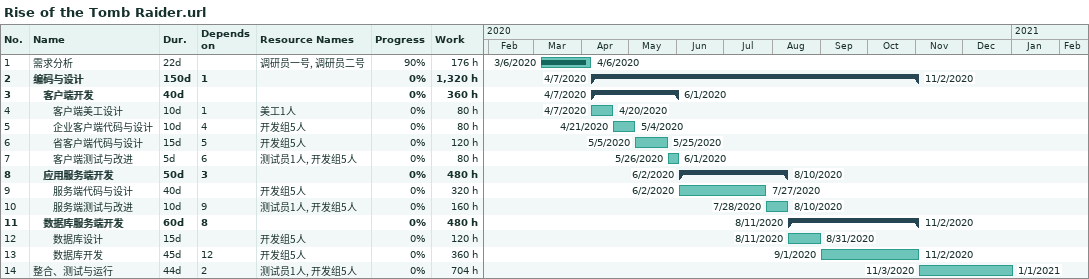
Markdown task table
Rise of the Tomb Raider.url

| ID | Level | Task | Duration | Start | Finish | Predecessors | Resources | % complete | Work (h) |
|---|---|---|---|---|---|---|---|---|---|
| 1 | 1 | 需求分析 | 22d | 2020-03-06 | 2020-04-06 |  | 调研员一号, 调研员二号 | 90 | 176 |
| 2 | 1 | **编码与设计** | 150d | 2020-04-07 | 2020-11-02 | 1 |  | 0 | 1320 |
| 3 | 2 | **客户端开发** | 40d | 2020-04-07 | 2020-06-01 |  |  | 0 | 360 |
| 4 | 3 | 客户端美工设计 | 10d | 2020-04-07 | 2020-04-20 | 1 | 美工1人 | 0 | 80 |
| 5 | 3 | 企业客户端代码与设计 | 10d | 2020-04-21 | 2020-05-04 | 4 | 开发组5人 | 0 | 80 |
| 6 | 3 | 省客户端代码与设计 | 15d | 2020-05-05 | 2020-05-25 | 5 | 开发组5人 | 0 | 120 |
| 7 | 3 | 客户端测试与改进 | 5d | 2020-05-26 | 2020-06-01 | 6 | 测试员1人, 开发组5人 | 0 | 80 |
| 8 | 2 | **应用服务端开发** | 50d | 2020-06-02 | 2020-08-10 | 3 |  | 0 | 480 |
| 9 | 3 | 服务端代码与设计 | 40d | 2020-06-02 | 2020-07-27 |  | 开发组5人 | 0 | 320 |
| 10 | 3 | 服务端测试与改进 | 10d | 2020-07-28 | 2020-08-10 | 9 | 测试员1人, 开发组5人 | 0 | 160 |
| 11 | 2 | **数据库服务端开发** | 60d | 2020-08-11 | 2020-11-02 | 8 |  | 0 | 480 |
| 12 | 3 | 数据库设计 | 15d | 2020-08-11 | 2020-08-31 |  | 开发组5人 | 0 | 120 |
| 13 | 3 | 数据库开发 | 45d | 2020-09-01 | 2020-11-02 | 12 | 开发组5人 | 0 | 360 |
| 14 | 1 | 整合、测试与运行 | 44d | 2020-11-03 | 2021-01-01 | 2 | 测试员1人, 开发组5人 | 0 | 704 |
